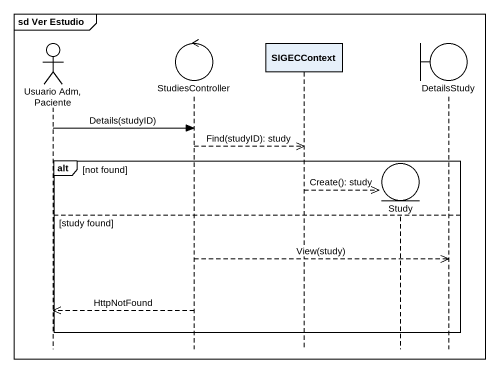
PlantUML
@startuml
mainframe sd Ver Estudio
hide footbox
actor "Usuario Adm, Paciente" as Usuario_Adm_Paciente
control StudiesController
participant SIGECContext
entity Study
boundary DetailsStudy

Usuario_Adm_Paciente -> StudiesController : Details(studyID)
StudiesController -->> SIGECContext : Find(studyID): study
alt not found
  SIGECContext -->> Study ** : Create(): study
else study found
  StudiesController -->> DetailsStudy : View(study)
  StudiesController -->> Usuario_Adm_Paciente : HttpNotFound
end
@enduml
